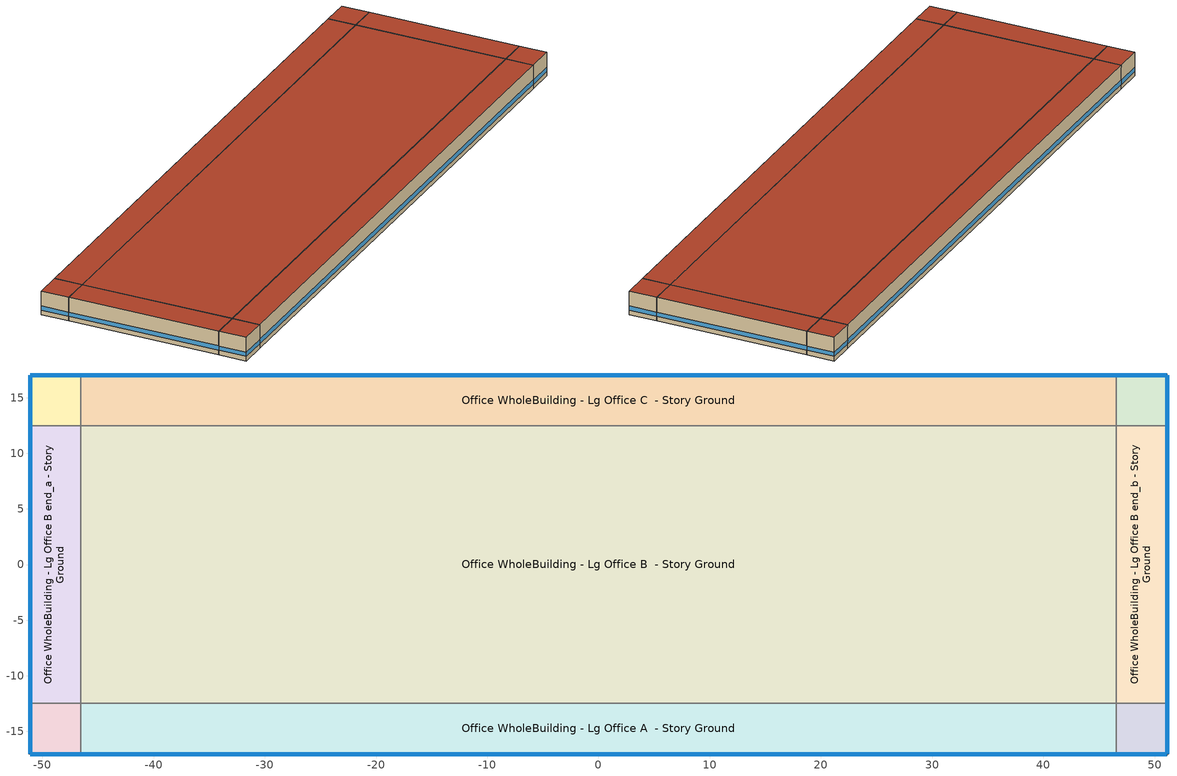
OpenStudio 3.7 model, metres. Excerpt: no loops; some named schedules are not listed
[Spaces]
Office WholeBuilding - Lg Office A end_a - Story Ground
 floor ground (Foundation F 126 Perim 914 Area 209): -51.12,-17.04 -51.12,-12.47 -46.54,-12.47 -46.54,-17.04 z0
 wall outside: -51.12,-12.47 -51.12,-17.04 -46.54,-17.04 z0:3.96
 wall to Office WholeBuilding - Lg Office B end_a - Story Ground: -46.54,-12.47 -51.12,-12.47 z0:3.96
 wall to Office WholeBuilding - Lg Office A  - Story Ground: -46.54,-17.04 -46.54,-12.47 z0:3.96
 window (Window U-0.75 SHGC 0.65): -51.12,-12.49 -51.12,-17.01 / -51.09,-17.04 -46.57,-17.04 z0.76:1.48
 roof outside: -46.54,-17.04 -46.54,-12.47 -51.12,-12.47 -51.12,-17.04 z3.96
Office WholeBuilding - Lg Office B end_a - Story Ground
 floor ground (Foundation F 126 Perim 2493 Area 1140): -51.12,-12.47 -51.12,12.47 -46.54,12.47 -46.54,-12.47 z0
 wall outside: -51.12,12.47 -51.12,-12.47 z0:3.96
 wall to Office WholeBuilding - Lg Office C end_a - Story Ground: -46.54,12.47 -51.12,12.47 z0:3.96
 wall to Office WholeBuilding - Lg Office B  - Story Ground: -46.54,-12.47 -46.54,12.47 z0:3.96
 window (Window U-0.75 SHGC 0.65): -51.12,12.44 -51.12,-12.44 z0.76:1.48
 roof outside: -46.54,-12.47 -46.54,12.47 -51.12,12.47 -51.12,-12.47 z3.96
Office WholeBuilding - Lg Office C end_a - Story Ground
 floor ground (Foundation F 126 Perim 914 Area 209): -51.12,12.47 -51.12,17.04 -46.54,17.04 -46.54,12.47 z0
 wall outside: -46.54,17.04 -51.12,17.04 -51.12,12.47 z0:3.96
 wall to Office WholeBuilding - Lg Office C  - Story Ground: -46.54,12.47 -46.54,17.04 z0:3.96
 window (Window U-0.75 SHGC 0.65): -51.12,17.01 -51.12,12.49 / -46.57,17.04 -51.09,17.04 z0.76:1.48
 roof outside: -46.54,12.47 -46.54,17.04 -51.12,17.04 -51.12,12.47 z3.96
Office WholeBuilding - Lg Office A  - Story Ground
 floor ground (Foundation F 126 Perim 9309 Area 4256): -46.54,-17.04 -46.54,-12.47 46.54,-12.47 46.54,-17.04 z0
 wall outside: -46.54,-17.04 46.54,-17.04 z0:3.96
 wall to Office WholeBuilding - Lg Office B  - Story Ground: 46.54,-12.47 -46.54,-12.47 z0:3.96
 wall to Office WholeBuilding - Lg Office A end_b - Story Ground: 46.54,-17.04 46.54,-12.47 z0:3.96
 window (Window U-0.75 SHGC 0.65): -46.52,-17.04 46.52,-17.04 z0.76:1.48
 roof outside: 46.54,-17.04 46.54,-12.47 -46.54,-12.47 -46.54,-17.04 z3.96
Office WholeBuilding - Lg Office B  - Story Ground
 floor ground (Foundation F 126 Perim 0 Area 232105): -46.54,-12.47 -46.54,12.47 46.54,12.47 46.54,-12.47 z0
 wall to Office WholeBuilding - Lg Office C  - Story Ground: 46.54,12.47 -46.54,12.47 z0:3.96
 wall to Office WholeBuilding - Lg Office B end_b - Story Ground: 46.54,-12.47 46.54,12.47 z0:3.96
 roof outside: 46.54,-12.47 46.54,12.47 -46.54,12.47 -46.54,-12.47 z3.96
Office WholeBuilding - Lg Office C  - Story Ground
 floor ground (Foundation F 126 Perim 9309 Area 4256): -46.54,12.47 -46.54,17.04 46.54,17.04 46.54,12.47 z0
 wall outside: 46.54,17.04 -46.54,17.04 z0:3.96
 wall to Office WholeBuilding - Lg Office C end_b - Story Ground: 46.54,12.47 46.54,17.04 z0:3.96
 window (Window U-0.75 SHGC 0.65): 46.52,17.04 -46.52,17.04 z0.76:1.48
 roof outside: 46.54,12.47 46.54,17.04 -46.54,17.04 -46.54,12.47 z3.96
Office WholeBuilding - Lg Office A end_b - Story Ground
 floor ground (Foundation F 126 Perim 914 Area 209): 46.54,-17.04 46.54,-12.47 51.12,-12.47 51.12,-17.04 z0
 wall outside: 46.54,-17.04 51.12,-17.04 51.12,-12.47 z0:3.96
 wall to Office WholeBuilding - Lg Office B end_b - Story Ground: 51.12,-12.47 46.54,-12.47 z0:3.96
 window (Window U-0.75 SHGC 0.65): 46.57,-17.04 51.09,-17.04 / 51.12,-17.01 51.12,-12.49 z0.76:1.48
 roof outside: 51.12,-17.04 51.12,-12.47 46.54,-12.47 46.54,-17.04 z3.96
Office WholeBuilding - Lg Office B end_b - Story Ground
 floor ground (Foundation F 126 Perim 2493 Area 1140): 46.54,-12.47 46.54,12.47 51.12,12.47 51.12,-12.47 z0
 wall outside: 51.12,-12.47 51.12,12.47 z0:3.96
 wall to Office WholeBuilding - Lg Office C end_b - Story Ground: 51.12,12.47 46.54,12.47 z0:3.96
 window (Window U-0.75 SHGC 0.65): 51.12,-12.44 51.12,12.44 z0.76:1.48
 roof outside: 51.12,-12.47 51.12,12.47 46.54,12.47 46.54,-12.47 z3.96
Office WholeBuilding - Lg Office C end_b - Story Ground
 floor ground (Foundation F 126 Perim 914 Area 209): 46.54,12.47 46.54,17.04 51.12,17.04 51.12,12.47 z0
 wall outside: 51.12,12.47 51.12,17.04 46.54,17.04 z0:3.96
 window (Window U-0.75 SHGC 0.65): 51.09,17.04 46.57,17.04 / 51.12,12.49 51.12,17.01 z0.76:1.48
 roof outside: 51.12,12.47 51.12,17.04 46.54,17.04 46.54,12.47 z3.96
[Site]
Fort Worth Alliance_TX_USA: Latitude {deg}=32.97; Longitude {deg}=-97.32; Time Zone {hr}=-6; Elevation {m}=220; Terrain=City
[Site:WaterMainsTemperature]
Calculation Method=Correlation; Annual Average Outdoor Air Temperature {C}=19.0508; Maximum Difference In Monthly Average Outdoor Air Temperatures {deltaC}=25.85
[SizingPeriod:DesignDay] Daily Dry-Bulb Temperature Range {deltaC}=11.6; Barometric Pressure {Pa}=98710; Wind Speed {m/s}=4.2; Wind Direction {deg}=170; Rain Indicator=No; Snow Indicator=No; Day of Month=21; Month=7; Day Type=SummerDesignDay; Daylight Saving Time Indicator=No; Dry-Bulb Temperature Range Modifier Type=DefaultMultipliers; Solar Model Indicator=ASHRAETau; ASHRAE Clear Sky Optical Depth for Beam Irradiance=0.402; ASHRAE Clear Sky Optical Depth for Diffuse Irradiance=2.328
Name | Maximum Dry-Bulb Temperature {C} | Humidity Condition Type | Wetbulb or DewPoint at Maximum Dry-Bulb {C}
Fort Worth Alliance Ann Clg .4% Condns DB=>MWB 1 | 38.8 | Wetbulb | 23.6
Fort Worth Alliance Ann Clg .4% Condns WB=>MDB 1 | 33.6 | Wetbulb | 25.7
Fort Worth Alliance Ann Clg 1% Condns DB=>MWB 1 | 37.5 | Wetbulb | 23.7
Fort Worth Alliance Ann Clg 2% Condns DP=>MDB 1 | 27.9 | Dewpoint | 22.7
[ClimateZones]
Climate Zone Institution Name 1=ASHRAE; Climate Zone Document Name 1=ANSI/ASHRAE Standard 169; Climate Zone Document Year 1=2006; Climate Zone Value 1=ASHRAE 169-2013-3A
[Building]
ComStock DOE Ref 1980-2004|LargeOffice: North Axis {deg}=315; Default Construction Set=ComStock DOE Ref 1980-2004 - Office - ASHRAE 169-2013-3A; Default Schedule Set=Building Default Schedule Set; Standards Building Type=Office
[Site:GroundTemperature:FCfactorMethod]
January Ground Temperature {C}=16; February Ground Temperature {C}=11.9; March Ground Temperature {C}=7.7; April Ground Temperature {C}=4; May Ground Temperature {C}=7.9; June Ground Temperature {C}=13.8; July Ground Temperature {C}=17.2; August Ground Temperature {C}=20.8; September Ground Temperature {C}=24.8; October Ground Temperature {C}=26.1; November Ground Temperature {C}=26.5; December Ground Temperature {C}=22.5
[Construction:FfactorGroundFloor] F-Factor {W/m-K}=1.26344
Name | Area {m2} | PerimeterExposed {m}
Foundation F 126 Perim 2493 Area 1140 | 113.997 | 24.9337
Foundation F 126 Perim 914 Area 209 | 20.9032 | 9.144
Foundation F 126 Perim 9309 Area 4256 | 425.603 | 93.089
Foundation F 126 Perim 0 Area 232105 | 2321.05 | 0
[DefaultConstructionSet]
ComStock DOE Ref 1980-2004 - Office - ASHRAE 169-2013-3A: Default Exterior Surface Constructions=Default Surface Constructions 1; Default Interior Surface Constructions=Default Surface Constructions 2; Default Ground Contact Surface Constructions=Default Surface Constructions 3; Default Exterior SubSurface Constructions=Default Sub Surface Constructions 1; Default Interior SubSurface Constructions=Default Sub Surface Constructions 2; Interior Partition Construction=Typical Interior Partition
[DefaultSurfaceConstructions]
Name | Floor Construction | Wall Construction | Roof Ceiling Construction
Default Surface Constructions 1 | Typical Insulated Exterior Mass Floor | Typical Insulated Exterior Mass Wall R-3.45 | Typical IEAD Roof R-13.89
Default Surface Constructions 2 | Typical Interior Floor | Typical Interior Wall | Typical Interior Ceiling
Default Surface Constructions 3 | Typical Insulated Carpeted 6in Slab Floor | Typical Insulated Basement Mass Wall R-6.99
[Construction]
Typical Insulated Exterior Mass Floor: Typical Insulation R-1.06, 4 in. Normalweight Concrete Floor, Typical Carpet Pad
Typical Insulated Exterior Mass Wall R-3.45: 1IN Stucco, 8IN CONCRETE HW RefBldg, Typical Insulation R-1.06, 1/2IN Gypsum
Typical IEAD Roof R-13.89: Roof Membrane, Typical Insulation R-12.77, Metal Roof Surface
Typical Interior Floor: 100mm Normalweight concrete floor, CP02 CARPET PAD
Typical Interior Wall: G01 13mm gypsum board, G01 13mm gypsum board
Typical Interior Ceiling: CP02 CARPET PAD, 100mm Normalweight concrete floor
Typical Insulated Carpeted 6in Slab Floor: 6 in. Normalweight Concrete Floor, Typical Carpet Pad
Typical Insulated Basement Mass Wall R-6.99: Typical Insulation R-5.44, 8 in. Concrete Block Basement Wall
U 0.72 SHGC 0.25 Simple Glazing Window U-0.72 SHGC 0.25: U 0.72 SHGC 0.25 Simple Glazing U-0.72 SHGC 0.25
U 0.72 SHGC 0.25 Simple Glazing Window U-0.72 SHGC 0.25 1: U 0.72 SHGC 0.25 Simple Glazing U-0.72 SHGC 0.25 1
Typical Insulated Metal Door: F08 Metal surface, Typical Insulation
U 0.88 SHGC 0.16 Sgl Ref-A-L Clr 6mm: REF A CLEAR LO 6MM
Typical Overhead Door: Typical Insulation
Typical Interior Window: Clear 3mm
Typical Interior Door; Typical Interior Partition: G05 25mm wood
InteriorFurnishings 1: Std Wood 6inch 1
Window U-0.75 SHGC 0.65: Simple Glazing Double - No LowE - Clear - Aluminum
[Material:NoMass] Roughness=Smooth; Thermal Absorptance=0.9; Solar Absorptance=0.7
Name | Thermal Resistance {m2-K/W} | Visible Absorptance
Typical Insulation R-1.06 | 0.18664 | 0.7
Typical Carpet Pad; CP02 CARPET PAD | 0.21648 | 0.8
Typical Insulation R-12.77 | 2.24922 | 0.7
Typical Insulation R-5.44 | 0.958542 | 0.7
Typical Insulation | 0.0282222 | 0.7
[Material] Thermal Absorptance=0.9
Name | Roughness | Thickness {m} | Conductivity {W/m-K} | Density {kg/m3} | Specific Heat {J/kg-K} | Solar Absorptance | Visible Absorptance
4 in. Normalweight Concrete Floor | MediumRough | 0.1016 | 2.31 | 2322 | 832 | 0.7 | 0.7
1IN Stucco | Smooth | 0.0253 | 0.6918 | 1858 | 837 | 0.7 | 0.92
8IN CONCRETE HW RefBldg | Rough | 0.2032 | 1.311 | 2240 | 836.8 | 0.7 | 0.7
1/2IN Gypsum | Smooth | 0.0127 | 0.16 | 784.9 | 830 | 0.4 | 0.4
Roof Membrane | VeryRough | 0.0095 | 0.16 | 1121.29 | 1460 | 0.7 | 0.7
Metal Roof Surface; F08 Metal surface | Smooth | 0.0008 | 45.28 | 7824 | 500 | 0.7 | 0.7
100mm Normalweight concrete floor | MediumRough | 0.1016 | 2.31045 | 2322 | 832.557 | 0.7 | 0.7
G01 13mm gypsum board | Smooth | 0.0127 | 0.160031 | 800.001 | 1090.73 | 0.7 | 0.5
6 in. Normalweight Concrete Floor | MediumRough | 0.1524 | 2.31 | 2322 | 832 | 0.7 | 0.7
8 in. Concrete Block Basement Wall | MediumRough | 0.2032 | 1.326 | 1842 | 912 | 0.7 | 0.7
G05 25mm wood | MediumSmooth | 0.0254 | 0.15 | 608 | 1630 | 0.5 | 0.5
Std Wood 6inch 1 | MediumSmooth | 0.15 | 0.12 | 540 | 1210 | 0.7 | 0.7
[DefaultSubSurfaceConstructions]
Name | Fixed Window Construction | Operable Window Construction | Door Construction | Glass Door Construction | Overhead Door Construction | Tubular Daylight Dome Construction | Tubular Daylight Diffuser Construction
Default Sub Surface Constructions 1 | U 0.72 SHGC 0.25 Simple Glazing Window U-0.72 SHGC 0.25 | U 0.72 SHGC 0.25 Simple Glazing Window U-0.72 SHGC 0.25 1 | Typical Insulated Metal Door | U 0.88 SHGC 0.16 Sgl Ref-A-L Clr 6mm | Typical Overhead Door | Typical Interior Window | Typical Interior Window
Default Sub Surface Constructions 2 | Typical Interior Window | Typical Interior Window | Typical Interior Door
[WindowMaterial:SimpleGlazingSystem]
Name | U-Factor {W/m2-K} | Solar Heat Gain Coefficient | Visible Transmittance
U 0.72 SHGC 0.25 Simple Glazing U-0.72 SHGC 0.25; U 0.72 SHGC 0.25 Simple Glazing U-0.72 SHGC 0.25 1 | 4.08835 | 0.25 | 0.13
Simple Glazing Double - No LowE - Clear - Aluminum | 4.23598 | 0.646 | 0.671
[WindowMaterial:Glazing] Optical Data Type=SpectralAverage; Infrared Transmittance at Normal Incidence=0; Front Side Infrared Hemispherical Emissivity=0.84; Conductivity {W/m-K}=0.9; Dirt Correction Factor for Solar and Visible Transmittance=1; Solar Diffusing=No
Name | Thickness {m} | Solar Transmittance at Normal Incidence | Front Side Solar Reflectance at Normal Incidence | Back Side Solar Reflectance at Normal Incidence | Visible Transmittance at Normal Incidence | Front Side Visible Reflectance at Normal Incidence | Back Side Visible Reflectance at Normal Incidence | Back Side Infrared Hemispherical Emissivity
REF A CLEAR LO 6MM | 0.006 | 0.066 | 0.341 | 0.493 | 0.08 | 0.41 | 0.37 | 0.4
Clear 3mm | 0.003 | 0.837 | 0.075 | 0.075 | 0.898 | 0.081 | 0.081 | 0.84
[SpaceType]
Office WholeBuilding - Lg Office - ComStock DOE Ref 1980-2004: Default Schedule Set=Office WholeBuilding - Lg Office Schedule Set; Design Specification Outdoor Air Object=Office WholeBuilding - Lg Office Ventilation; Standards Building Type=Office; Standards Space Type=WholeBuilding - Lg Office
[BuildingStory]
Story Ground: Nominal Z Coordinate {m}=0; Nominal Floor to Floor Height {m}=3.9624
[Space] Space Type=Office WholeBuilding - Lg Office - ComStock DOE Ref 1980-2004; Building Story=Story Ground
Name | Thermal Zone
Office WholeBuilding - Lg Office A end_a - Story Ground | Zone Office WholeBuilding - Lg Office A end_a - Story Ground
Office WholeBuilding - Lg Office B end_a - Story Ground | Zone Office WholeBuilding - Lg Office B end_a - Story Ground
Office WholeBuilding - Lg Office C end_a - Story Ground | Zone Office WholeBuilding - Lg Office C end_a - Story Ground
Office WholeBuilding - Lg Office A  - Story Ground | Zone Office WholeBuilding - Lg Office A  - Story Ground
Office WholeBuilding - Lg Office B  - Story Ground | Zone Office WholeBuilding - Lg Office B  - Story Ground
Office WholeBuilding - Lg Office C  - Story Ground | Zone Office WholeBuilding - Lg Office C  - Story Ground
Office WholeBuilding - Lg Office A end_b - Story Ground | Zone Office WholeBuilding - Lg Office A end_b - Story Ground
Office WholeBuilding - Lg Office B end_b - Story Ground | Zone Office WholeBuilding - Lg Office B end_b - Story Ground
Office WholeBuilding - Lg Office C end_b - Story Ground | Zone Office WholeBuilding - Lg Office C end_b - Story Ground
[ThermalZone] Multiplier=1; Use Ideal Air Loads=No
Name | Thermostat
Zone Office WholeBuilding - Lg Office A end_a - Story Ground | Office WholeBuilding - Lg Office - ComStock DOE Ref 1980-2004 Thermostat 1
Zone Office WholeBuilding - Lg Office B end_a - Story Ground | Office WholeBuilding - Lg Office - ComStock DOE Ref 1980-2004 Thermostat 4
Zone Office WholeBuilding - Lg Office C end_a - Story Ground | Office WholeBuilding - Lg Office - ComStock DOE Ref 1980-2004 Thermostat 7
Zone Office WholeBuilding - Lg Office A  - Story Ground | Office WholeBuilding - Lg Office - ComStock DOE Ref 1980-2004 Thermostat
Zone Office WholeBuilding - Lg Office B  - Story Ground | Office WholeBuilding - Lg Office - ComStock DOE Ref 1980-2004 Thermostat 3
Zone Office WholeBuilding - Lg Office C  - Story Ground | Office WholeBuilding - Lg Office - ComStock DOE Ref 1980-2004 Thermostat 6
Zone Office WholeBuilding - Lg Office A end_b - Story Ground | Office WholeBuilding - Lg Office - ComStock DOE Ref 1980-2004 Thermostat 2
Zone Office WholeBuilding - Lg Office B end_b - Story Ground | Office WholeBuilding - Lg Office - ComStock DOE Ref 1980-2004 Thermostat 5
Zone Office WholeBuilding - Lg Office C end_b - Story Ground | Office WholeBuilding - Lg Office - ComStock DOE Ref 1980-2004 Thermostat 8
[People:Definition]
Office WholeBuilding - Lg Office People Definition: Number of People Calculation Method=People/Area; People per Space Floor Area {person/m2}=0.0538196; Fraction Radiant=0.3
[People]
Office WholeBuilding - Lg Office People: People Definition=Office WholeBuilding - Lg Office People Definition; Space or SpaceType=Office WholeBuilding - Lg Office - ComStock DOE Ref 1980-2004; Work Efficiency Schedule=Work Efficiency Schedule; Clothing Insulation Schedule=Clothing Schedule; Air Velocity Schedule=Air Velocity Schedule; Multiplier=1
[Lights:Definition] Design Level Calculation Method=Watts/Area; Fraction Visible=0.2; Return Air Fraction=0
Name | Watts per Space Floor Area {W/m2} | Fraction Radiant
Office WholeBuilding - Lg Office - ComStock DOE Ref 1980-2004 General Lights Definition | 5.0993 | 0.31
Office WholeBuilding - Lg Office - ComStock DOE Ref 1980-2004 Wall Wash Lights Definition | 3.64317 | 0.125
[ElectricEquipment:Definition]
Office WholeBuilding - Lg Office Elec Equip Definition: Design Level Calculation Method=Watts/Area; Watts per Space Floor Area {W/m2}=8.07293; Fraction Latent=0; Fraction Radiant=0.5; Fraction Lost=0
[ElectricEquipment]
Office WholeBuilding - Lg Office Elec Equip: Electric Equipment Definition=Office WholeBuilding - Lg Office Elec Equip Definition; Space or SpaceType=Office WholeBuilding - Lg Office - ComStock DOE Ref 1980-2004; Schedule=Office BLDG_EQUIP_EndUseData BPR Adjusted
[DesignSpecification:OutdoorAir]
Office WholeBuilding - Lg Office Ventilation: Outdoor Air Method=Sum; Outdoor Air Flow per Person {m3/s-person}=0.00943895
[DefaultScheduleSet]
Name | Number of People Schedule | People Activity Level Schedule | Lighting Schedule | Electric Equipment Schedule | Infiltration Schedule | Hours of Operation Schedule
Office WholeBuilding - Lg Office Schedule Set | Large Office Bldg Occ | Large Office Activity | Office BLDG_LIGHT_EndUseData | Office BLDG_EQUIP_EndUseData | Large Office Infil Quarter On
Building Default Schedule Set |  |  |  |  |  | Building Hours of Operation NonResidential
[Exterior:Lights:Definition]
Name | Design Level {W}
Parking Areas and Drives Def (W/ft^2) | 0.0414577
Building Facades Def (W/ft^2) | 0.2
Main Entries Def (W/ft) | 30
Other Doors Def (W/ft) | 20
[Exterior:Lights] Schedule=Always On Discrete; Control Option=AstronomicalClock
Name | Exterior Lights Definition | Multiplier
Parking Areas and Drives | Parking Areas and Drives Def (W/ft^2) | 60750
Building Facades | Building Facades Def (W/ft^2) | 11627.6
Main Entries | Main Entries Def (W/ft) | 30
Other Doors | Other Doors Def (W/ft) | 45
[ThermostatSetpoint:DualSetpoint] Heating Setpoint Temperature Schedule=Large Office HtgSetp; Cooling Setpoint Temperature Schedule=Large Office ClgSetp
Office WholeBuilding - Lg Office - ComStock DOE Ref 1980-2004 Thermostat; Office WholeBuilding - Lg Office - ComStock DOE Ref 1980-2004 Thermostat 1; Office WholeBuilding - Lg Office - ComStock DOE Ref 1980-2004 Thermostat 2; Office WholeBuilding - Lg Office - ComStock DOE Ref 1980-2004 Thermostat 3; Office WholeBuilding - Lg Office - ComStock DOE Ref 1980-2004 Thermostat 4; Office WholeBuilding - Lg Office - ComStock DOE Ref 1980-2004 Thermostat 5; Office WholeBuilding - Lg Office - ComStock DOE Ref 1980-2004 Thermostat 6; Office WholeBuilding - Lg Office - ComStock DOE Ref 1980-2004 Thermostat 7; Office WholeBuilding - Lg Office - ComStock DOE Ref 1980-2004 Thermostat 8
[InternalMass:Definition]
Internal Mass Definition 2: Construction=InteriorFurnishings 1; Design Level Calculation Method=SurfaceArea/Area; Surface Area per Space Floor Area=2
[InternalMass] Internal Mass Definition=Internal Mass Definition 2; Multiplier=1
Name | Space or SpaceType
Office WholeBuilding - Lg Office B end_b - Story Ground Mass | Office WholeBuilding - Lg Office B end_b - Story Ground
Office WholeBuilding - Lg Office A end_b - Story Ground Mass | Office WholeBuilding - Lg Office A end_b - Story Ground
Office WholeBuilding - Lg Office C  - Story Ground Mass | Office WholeBuilding - Lg Office C  - Story Ground
Office WholeBuilding - Lg Office C end_b - Story Ground Mass | Office WholeBuilding - Lg Office C end_b - Story Ground
Office WholeBuilding - Lg Office B  - Story Ground Mass | Office WholeBuilding - Lg Office B  - Story Ground
Office WholeBuilding - Lg Office A  - Story Ground Mass | Office WholeBuilding - Lg Office A  - Story Ground
Office WholeBuilding - Lg Office C end_a - Story Ground Mass | Office WholeBuilding - Lg Office C end_a - Story Ground
Office WholeBuilding - Lg Office B end_a - Story Ground Mass | Office WholeBuilding - Lg Office B end_a - Story Ground
Office WholeBuilding - Lg Office A end_a - Story Ground Mass | Office WholeBuilding - Lg Office A end_a - Story Ground
[Lights] Space or SpaceType=Office WholeBuilding - Lg Office - ComStock DOE Ref 1980-2004; Schedule=Office BLDG_LIGHT_EndUseData BPR Adjusted; Fraction Replaceable=1
Name | Lights Definition
Office WholeBuilding - Lg Office - ComStock DOE Ref 1980-2004 General Lighting | Office WholeBuilding - Lg Office - ComStock DOE Ref 1980-2004 General Lights Definition
Office WholeBuilding - Lg Office - ComStock DOE Ref 1980-2004 Wall Wash Lighting | Office WholeBuilding - Lg Office - ComStock DOE Ref 1980-2004 Wall Wash Lights Definition
[SpaceInfiltration:DesignFlowRate] Design Flow Rate Calculation Method=Flow/ExteriorArea; Flow per Exterior Surface Area {m3/s-m2}=0.000826564; Velocity Term Coefficient=0
Name | Space or SpaceType | Schedule | Constant Term Coefficient | Temperature Term Coefficient | Velocity Squared Term Coefficient
Office WholeBuilding - Lg Office B end_b - Story Ground HVAC On Infiltration | Office WholeBuilding - Lg Office B end_b - Story Ground | Infiltration HVAC On Schedule | -0.0451 | 0.0046 | 0.0327
Office WholeBuilding - Lg Office B end_b - Story Ground HVAC Off Infiltration | Office WholeBuilding - Lg Office B end_b - Story Ground | Infiltration HVAC Off Schedule | 0 | 0.0173 | 0.0398
Office WholeBuilding - Lg Office A end_b - Story Ground HVAC On Infiltration | Office WholeBuilding - Lg Office A end_b - Story Ground | Infiltration HVAC On Schedule | -0.0451 | 0.0046 | 0.0327
Office WholeBuilding - Lg Office A end_b - Story Ground HVAC Off Infiltration | Office WholeBuilding - Lg Office A end_b - Story Ground | Infiltration HVAC Off Schedule | 0 | 0.0173 | 0.0398
Office WholeBuilding - Lg Office C  - Story Ground HVAC On Infiltration | Office WholeBuilding - Lg Office C  - Story Ground | Infiltration HVAC On Schedule | -0.0451 | 0.0046 | 0.0327
Office WholeBuilding - Lg Office C  - Story Ground HVAC Off Infiltration | Office WholeBuilding - Lg Office C  - Story Ground | Infiltration HVAC Off Schedule | 0 | 0.0173 | 0.0398
Office WholeBuilding - Lg Office C end_b - Story Ground HVAC On Infiltration | Office WholeBuilding - Lg Office C end_b - Story Ground | Infiltration HVAC On Schedule | -0.0451 | 0.0046 | 0.0327
Office WholeBuilding - Lg Office C end_b - Story Ground HVAC Off Infiltration | Office WholeBuilding - Lg Office C end_b - Story Ground | Infiltration HVAC Off Schedule | 0 | 0.0173 | 0.0398
Office WholeBuilding - Lg Office B  - Story Ground HVAC On Infiltration | Office WholeBuilding - Lg Office B  - Story Ground | Infiltration HVAC On Schedule | -0.0451 | 0.0046 | 0.0327
Office WholeBuilding - Lg Office B  - Story Ground HVAC Off Infiltration | Office WholeBuilding - Lg Office B  - Story Ground | Infiltration HVAC Off Schedule | 0 | 0.0173 | 0.0398
Office WholeBuilding - Lg Office A  - Story Ground HVAC On Infiltration | Office WholeBuilding - Lg Office A  - Story Ground | Infiltration HVAC On Schedule | -0.0451 | 0.0046 | 0.0327
Office WholeBuilding - Lg Office A  - Story Ground HVAC Off Infiltration | Office WholeBuilding - Lg Office A  - Story Ground | Infiltration HVAC Off Schedule | 0 | 0.0173 | 0.0398
Office WholeBuilding - Lg Office C end_a - Story Ground HVAC On Infiltration | Office WholeBuilding - Lg Office C end_a - Story Ground | Infiltration HVAC On Schedule | -0.0451 | 0.0046 | 0.0327
Office WholeBuilding - Lg Office C end_a - Story Ground HVAC Off Infiltration | Office WholeBuilding - Lg Office C end_a - Story Ground | Infiltration HVAC Off Schedule | 0 | 0.0173 | 0.0398
Office WholeBuilding - Lg Office B end_a - Story Ground HVAC On Infiltration | Office WholeBuilding - Lg Office B end_a - Story Ground | Infiltration HVAC On Schedule | -0.0451 | 0.0046 | 0.0327
Office WholeBuilding - Lg Office B end_a - Story Ground HVAC Off Infiltration | Office WholeBuilding - Lg Office B end_a - Story Ground | Infiltration HVAC Off Schedule | 0 | 0.0173 | 0.0398
Office WholeBuilding - Lg Office A end_a - Story Ground HVAC On Infiltration | Office WholeBuilding - Lg Office A end_a - Story Ground | Infiltration HVAC On Schedule | -0.0451 | 0.0046 | 0.0327
Office WholeBuilding - Lg Office A end_a - Story Ground HVAC Off Infiltration | Office WholeBuilding - Lg Office A end_a - Story Ground | Infiltration HVAC Off Schedule | 0 | 0.0173 | 0.0398
[Schedule:Ruleset]
Name | Default Day Schedule | Summer Design Day Schedule | Winter Design Day Schedule
Clothing Schedule | Clothing Schedule Default Winter Clothes
Air Velocity Schedule | Air Velocity Schedule Default
Work Efficiency Schedule | Work Efficiency Schedule Default
Large Office Bldg Occ | Large Office Bldg Occ Default | Large Office Bldg Occ Summer Design Day | Large Office Bldg Occ Winter Design Day
Large Office Activity | Large Office Activity Default | Large Office Activity Summer Design Day | Large Office Activity Winter Design Day
Office BLDG_LIGHT_EndUseData | Office BLDG_LIGHT_EndUseData Default | Office BLDG_LIGHT_EndUseData Summer Design Day | Office BLDG_LIGHT_EndUseData Winter Design Day
Office BLDG_EQUIP_EndUseData | Office BLDG_EQUIP_EndUseData Default | Office BLDG_EQUIP_EndUseData Summer Design Day | Office BLDG_EQUIP_EndUseData Winter Design Day
Large Office Infil Quarter On | Large Office Infil Quarter On Default | Large Office Infil Quarter On Summer Design Day | Large Office Infil Quarter On Winter Design Day
Large Office HtgSetp | Large Office HtgSetp Default | Schedule Day 5 | Schedule Day 6
Large Office ClgSetp | Large Office ClgSetp Default | Schedule Day 2 | Schedule Day 3
Building Hours of Operation NonResidential | Building Hours of Operation NonResidential Default | Building Hours of Operation NonResidential Summer Design Day | Building Hours of Operation NonResidential Winter Design Day
Office BLDG_LIGHT_EndUseData BPR Adjusted | Office BLDG_LIGHT_EndUseData Default 1 | Office BLDG_LIGHT_EndUseData Summer Design Day 1 | Office BLDG_LIGHT_EndUseData Winter Design Day 1
Office BLDG_EQUIP_EndUseData BPR Adjusted | Office BLDG_EQUIP_EndUseData Default 1 | Office BLDG_EQUIP_EndUseData Summer Design Day 1 | Office BLDG_EQUIP_EndUseData Winter Design Day 1
[Schedule:Day]
Clothing Schedule Default Winter Clothes; Office BLDG_LIGHT_EndUseData Summer Design Day; Office BLDG_EQUIP_EndUseData Summer Design Day; Building Hours of Operation NonResidential Winter Design Day; Building Hours of Operation NonResidential Summer Design Day; Office BLDG_LIGHT_EndUseData Summer Design Day 1; Office BLDG_EQUIP_EndUseData Summer Design Day 1: 24, 0, 1
Air Velocity Schedule Default: 24, 0, 0.2
Work Efficiency Schedule Default; Large Office Bldg Occ Winter Design Day; Office BLDG_LIGHT_EndUseData Winter Design Day; Office BLDG_EQUIP_EndUseData Winter Design Day; Office BLDG_LIGHT_EndUseData Winter Design Day 1; Office BLDG_EQUIP_EndUseData Winter Design Day 1: 24, 0, 0
Large Office Bldg Occ Default: Yes, 2, 15, 0, 2, 30, 0.025, 2, 45, 0.05, 3, 0, 0.075, 3, 15, 0.1, 3, 30, 0.125, 3, 45, 0.15, 4, 0, 0.175, 4, 15, 0.2, 4, 30, 0.3875, 4, 45, 0.575, 5, 0, 0.7625, 5, 15, 0.95, 8, 0, 0.95, 8, 15, 0.8375, 8, 30, 0.725, 8, 45, 0.6125, 9, 0, 0.5, 9, 15, 0.6125, 9, 30, 0.725, 9, 45, 0.8375, 10, 0, 0.95, 13, 0, 0.95, 13, 15, 0.866667, 13, 30, 0.783333, 13, 45, 0.7, 14, 0, 0.625, 14, 15, 0.55, 14, 30, 0.475, 14, 45, 0.4, 15, 15, 0.4, 15, 30, 0.3625, 15, 45, 0.325, 16, 0, 0.2875, 16, 15, 0.25, 16, 30, 0.2125, 16, 45, 0.175, 17, 0, 0.1375, 17, 15, 0.1, 17, 30, 0.09375, 17, 45, 0.0875, 18, 0, 0.08125, 18, 15, 0.075, 18, 30, 0.06875, 18, 45, 0.0625, 19, 0, 0.05625, 19, 15, 0.05, 19, 30, 0.04375, 19, 45, 0.0375, 20, 0, 0.03125, 20, 15, 0.025, 20, 30, 0.01875, 20, 45, 0.0125, 21, 0, 0.00625, 21, 15, 0, 24, 0, 0
Large Office Bldg Occ Sat Day: Yes, 1, 15, 0, 1, 30, 0.0125, 1, 45, 0.025, 2, 0, 0.0375, 2, 15, 0.05, 2, 30, 0.0625, 2, 45, 0.075, 3, 0, 0.0875, 3, 15, 0.1, 3, 30, 0.15, 3, 45, 0.2, 4, 0, 0.25, 4, 15, 0.3, 4, 30, 0.35, 4, 45, 0.4, 5, 0, 0.45, 5, 15, 0.5, 12, 0, 0.5, 12, 15, 0.484, 12, 30, 0.468, 12, 45, 0.452, 13, 0, 0.436, 13, 15, 0.42, 13, 30, 0.404, 13, 45, 0.388, 14, 0, 0.372, 14, 15, 0.356, 14, 30, 0.34, 14, 45, 0.324, 15, 0, 0.308, 15, 15, 0.292, 15, 30, 0.276, 15, 45, 0.26, 16, 0, 0.244, 16, 15, 0.228, 16, 30, 0.212, 16, 45, 0.196, 17, 0, 0.18, 17, 15, 0.164, 17, 30, 0.148, 17, 45, 0.132, 18, 0, 0.116, 18, 15, 0.1, 18, 30, 0.0916667, 18, 45, 0.0833333, 19, 0, 0.075, 19, 15, 0.0666667, 19, 30, 0.0583333, 19, 45, 0.05, 20, 0, 0.0416667, 20, 15, 0.0333333, 20, 30, 0.025, 20, 45, 0.0166667, 21, 0, 0.00833333, 21, 15, 0, 24, 0, 0
Large Office Bldg Occ Summer Design Day: 6, 0, 0, 22, 0, 1, 24, 0, 0.05
Large Office Bldg Occ WntrDsn|Sun Day: Yes, 4, 15, 0, 24, 0, 0
Large Office Activity Default; autogen Large Office Activity 0_day_sch; autogen Large Office Activity 1_day_sch: Yes, 24, 0, 120
Large Office Activity Winter Design Day; Large Office Activity Summer Design Day: 24, 0, 120
Office BLDG_LIGHT_EndUseData Default: Yes, 0, 15, 0.050454, 0, 30, 0.0476171, 0, 45, 0.0510856, 1, 0, 0.0545542, 1, 15, 0.0580227, 1, 30, 0.0614912, 1, 45, 0.0649598, 2, 0, 0.0684283, 2, 15, 0.0718968, 2, 30, 0.0753654, 2, 45, 0.0788339, 3, 0, 0.0823025, 3, 15, 0.085771, 3, 30, 0.111016, 3, 45, 0.136262, 4, 0, 0.161507, 4, 15, 0.186752, 4, 30, 0.275585, 4, 45, 0.364419, 5, 0, 0.453253, 5, 15, 0.542086, 5, 30, 0.599833, 5, 45, 0.657579, 6, 0, 0.715326, 6, 15, 0.773073, 6, 30, 0.790609, 6, 45, 0.808144, 7, 0, 0.82568, 7, 15, 0.843215, 7, 30, 0.845477, 7, 45, 0.847738, 8, 0, 0.85, 8, 15, 0.841985, 8, 30, 0.83397, 8, 45, 0.825954, 9, 0, 0.817939, 9, 15, 0.805464, 9, 30, 0.792989, 9, 45, 0.780514, 10, 0, 0.768039, 10, 15, 0.774076, 10, 30, 0.780114, 10, 45, 0.786151, 11, 0, 0.792188, 11, 15, 0.785442, 11, 30, 0.778695, 11, 45, 0.771949, 12, 0, 0.765202, 12, 15, 0.735588, 12, 30, 0.705974, 12, 45, 0.67636, 13, 0, 0.646746, 13, 15, 0.531125, 13, 30, 0.415505, 13, 45, 0.299884, 14, 0, 0.258758, 14, 15, 0.217632, 14, 30, 0.176505, 14, 45, 0.135379, 15, 0, 0.124392, 15, 15, 0.113405, 15, 30, 0.102417, 15, 45, 0.09143, 16, 0, 0.090147, 16, 15, 0.088864, 16, 30, 0.087581, 16, 45, 0.086298, 17, 0, 0.0865627, 17, 15, 0.0868275, 17, 30, 0.0870922, 17, 45, 0.087357, 18, 0, 0.0872172, 18, 15, 0.0870775, 18, 30, 0.0869377, 18, 45, 0.086798, 19, 0, 0.0785857, 19, 15, 0.0703735, 19, 30, 0.0621613, 19, 45, 0.053949, 20, 0, 0.0527953, 20, 15, 0.0516415, 20, 30, 0.0504877, 20, 45, 0.049334, 21, 0, 0.0454997, 21, 15, 0.0416655, 21, 30, 0.0378312, 21, 45, 0.033997, 22, 0, 0.034449, 22, 15, 0.034901, 22, 30, 0.035353, 22, 45, 0.035805, 23, 0, 0.036257, 23, 15, 0.036709, 23, 30, 0.0401453, 23, 45, 0.0435815, 24, 0, 0.0470177
Office BLDG_LIGHT_EndUseData Sat Day: Yes, 0, 15, 0.0401866, 0, 30, 0.00654629, 0, 45, 0.00727638, 1, 0, 0.00800646, 1, 15, 0.00873655, 1, 30, 0.00946663, 1, 45, 0.0101967, 2, 0, 0.0109268, 2, 15, 0.0116569, 2, 30, 0.012387, 2, 45, 0.0131171, 3, 0, 0.0138471, 3, 15, 0.0145772, 3, 30, 0.0153073, 3, 45, 0.0160374, 4, 0, 0.0167675, 4, 15, 0.0174976, 4, 30, 0.0182276, 4, 45, 0.0189577, 5, 0, 0.0263781, 5, 15, 0.0337985, 5, 30, 0.041219, 5, 45, 0.0486394, 6, 0, 0.0510552, 6, 15, 0.053471, 6, 30, 0.0558868, 6, 45, 0.0583027, 7, 0, 0.0607185, 7, 15, 0.0631343, 7, 30, 0.0655502, 7, 45, 0.067966, 8, 0, 0.0703818, 8, 15, 0.0727976, 8, 30, 0.0752135, 8, 45, 0.0776293, 9, 0, 0.0800451, 9, 15, 0.082461, 9, 30, 0.0848768, 9, 45, 0.0872926, 10, 0, 0.0897084, 10, 15, 0.000233068, 10, 30, 0.000194223, 10, 45, 0.000155379, 11, 0, 0.000116534, 11, 15, 7.76893e-05, 11, 30, 3.88446e-05, 11, 45, 0, 12, 0, 0.0897084, 12, 15, 0.0891211, 12, 30, 0.0885338, 12, 45, 0.0879465, 13, 0, 0.0873592, 13, 15, 0.0867718, 13, 30, 0.0861845, 13, 45, 0.0855972, 14, 0, 0.0850099, 14, 15, 0.0844225, 14, 30, 0.0838352, 14, 45, 0.0832479, 15, 0, 0.0826606, 15, 15, 0.0820732, 15, 30, 0.0814859, 15, 45, 0.0808986, 16, 0, 0.0803113, 16, 15, 0.079724, 16, 30, 0.0730335, 16, 45, 0.066343, 17, 0, 0.0596525, 17, 15, 0.052962, 17, 30, 0.0517982, 17, 45, 0.0506344, 18, 0, 0.0494706, 18, 15, 0.0483069, 18, 30, 0.0482445, 18, 45, 0.0481822, 19, 0, 0.0481198, 19, 15, 0.0480575, 19, 30, 0.0460861, 19, 45, 0.0441147, 20, 0, 0.0421434, 20, 15, 0.040172, 20, 30, 0.0406055, 20, 45, 0.041039, 21, 0, 0.0414726, 21, 15, 0.0419061, 21, 30, 0.041513, 21, 45, 0.04112, 22, 0, 0.0407269, 22, 15, 0.0403339, 22, 30, 0.0402906, 22, 45, 0.0402474, 23, 0, 0.0402041, 23, 15, 0.0401609, 23, 30, 0.0401673, 23, 45, 0.0401738, 24, 0, 0
Office BLDG_LIGHT_EndUseData Sun Day: Yes, 0, 15, 0.0567606, 0, 30, 0.0568426, 0, 45, 0.0634188, 1, 0, 0.0635207, 1, 15, 0.0636227, 1, 30, 0.0637246, 1, 45, 0.0638266, 2, 0, 0.063832, 2, 15, 0.0638374, 2, 30, 0.0638428, 2, 45, 0.0638483, 3, 0, 0.0500691, 3, 15, 0.0362899, 3, 30, 0.0225107, 3, 45, 0.00873157, 4, 0, 0.00884646, 4, 15, 0.00896135, 4, 30, 0.00907624, 4, 45, 0.00919113, 5, 0, 0.00813798, 5, 15, 0.00708483, 5, 30, 0.00603168, 5, 45, 0.00497853, 6, 0, 0.00516416, 6, 15, 0.0053498, 6, 30, 0.00553544, 6, 45, 0.00572108, 7, 0, 0.00586096, 7, 15, 0.00600084, 7, 30, 0.00614072, 7, 45, 0.00628061, 8, 0, 0.00471045, 8, 15, 0.0031403, 8, 30, 0.00157015, 8, 45, 0, 9, 0, 0.000344667, 9, 15, 0.000689335, 9, 30, 0.001034, 9, 45, 0.00137867, 10, 0, 0.00264245, 10, 15, 0.00390623, 10, 30, 0.00517001, 10, 45, 0.00643379, 11, 0, 0.0602863, 11, 15, 0.0603683, 11, 30, 0.0604503, 11, 45, 0.0605323, 12, 0, 0.0606143, 12, 15, 0.0606963, 12, 30, 0.0607783, 12, 45, 0.0608603, 13, 0, 0.0609423, 13, 15, 0.0610243, 13, 30, 0.0611063, 13, 45, 0.0611883, 14, 0, 0.0612703, 14, 15, 0.0613523, 14, 30, 0.0614343, 14, 45, 0.0615163, 15, 0, 0.0615982, 15, 15, 0.0616802, 15, 30, 0.0617622, 15, 45, 0.0618442, 16, 0, 0.0619262, 16, 15, 0.0620082, 16, 30, 0.0620902, 16, 45, 0.0621722, 17, 0, 0.0622542, 17, 15, 0.0623362, 17, 30, 0.0624182, 17, 45, 0.0625002, 18, 0, 0.0625822, 18, 15, 0.0626642, 18, 30, 0.0627462, 18, 45, 0.0628282, 19, 0, 0.0629102, 19, 15, 0.0629921, 19, 30, 0.0630741, 19, 45, 0.0631561, 20, 0, 0.0632381, 20, 15, 0.0633201, 20, 30, 0.0634021, 20, 45, 0.0634841, 21, 0, 0.0555633, 21, 15, 0.0476425, 21, 30, 0.0397217, 21, 45, 0.0318009, 22, 0, 0.0350907, 22, 15, 0.0383804, 22, 30, 0.0416702, 22, 45, 0.0449599, 23, 0, 0.0493234, 23, 15, 0.0536869, 23, 30, 0.0580505, 23, 45, 0.062414, 24, 0, 0.0626652
Office BLDG_EQUIP_EndUseData Default: Yes, 0, 15, 0.5631, 0, 30, 0.5375, 0, 45, 0.5376, 1, 0, 0.5377, 1, 15, 0.5378, 1, 30, 0.5379, 1, 45, 0.538, 2, 0, 0.5381, 2, 15, 0.5382, 2, 30, 0.5383, 2, 45, 0.5384, 3, 0, 0.5385, 3, 15, 0.5386, 3, 30, 0.55345, 3, 45, 0.5683, 4, 0, 0.58315, 4, 15, 0.598, 4, 30, 0.6198, 4, 45, 0.6416, 5, 0, 0.6634, 5, 15, 0.6852, 5, 30, 0.7091, 5, 45, 0.733, 6, 0, 0.7569, 6, 15, 0.7808, 6, 30, 0.80195, 6, 45, 0.8231, 7, 0, 0.84425, 7, 15, 0.8654, 7, 30, 0.8725, 7, 45, 0.8796, 8, 0, 0.8867, 8, 15, 0.8855, 8, 30, 0.8843, 8, 45, 0.8831, 9, 0, 0.8819, 9, 15, 0.8666, 9, 30, 0.8513, 9, 45, 0.836, 10, 0, 0.8207, 10, 15, 0.8107, 10, 30, 0.8007, 10, 45, 0.7907, 11, 0, 0.7807, 11, 15, 0.76935, 11, 30, 0.758, 11, 45, 0.74665, 12, 0, 0.7353, 12, 15, 0.719025, 12, 30, 0.70275, 12, 45, 0.686475, 13, 0, 0.6702, 13, 15, 0.6484, 13, 30, 0.6266, 13, 45, 0.6048, 14, 0, 0.5951, 14, 15, 0.5854, 14, 30, 0.5757, 14, 45, 0.566, 15, 0, 0.568025, 15, 15, 0.57005, 15, 30, 0.572075, 15, 45, 0.5741, 16, 0, 0.58375, 16, 15, 0.5934, 16, 30, 0.60305, 16, 45, 0.6127, 17, 0, 0.6241, 17, 15, 0.6355, 17, 30, 0.6469, 17, 45, 0.6583, 18, 0, 0.662075, 18, 15, 0.66585, 18, 30, 0.669625, 18, 45, 0.6734, 19, 0, 0.659798, 19, 15, 0.646195, 19, 30, 0.632593, 19, 45, 0.61899, 20, 0, 0.599167, 20, 15, 0.579345, 20, 30, 0.559523, 20, 45, 0.5397, 21, 0, 0.549925, 21, 15, 0.56015, 21, 30, 0.570375, 21, 45, 0.5806, 22, 0, 0.580533, 22, 15, 0.580467, 22, 30, 0.5804, 22, 45, 0.580333, 23, 0, 0.580267, 23, 15, 0.5802, 23, 30, 0.575925, 23, 45, 0.57165, 24, 0, 0.567375
Large Office Infil Quarter On Default; Large Office Infil Quarter On Summer Design Day: 6, 0, 1, 22, 0, 0.25, 24, 0, 1
Large Office Infil Quarter On Winter Design Day: 6, 0, 1, 18, 0, 0.25, 24, 0, 1
Large Office HtgSetp Default: Yes, 2, 45, 15.5556, 18, 15, 18.8889, 24, 0, 15.5556
Large Office HtgSetp Sat Day: Yes, 2, 15, 15.5556, 20, 45, 18.8889, 24, 0, 15.5556
Large Office HtgSetp SmrDsn|Sun Day: Yes, 4, 15, 15.5556, 24, 0, 15.5556
Large Office ClgSetp Default: Yes, 2, 45, 30, 18, 15, 26.1111, 24, 0, 30
Large Office ClgSetp Sat Day: Yes, 2, 15, 30, 20, 45, 26.1111, 24, 0, 30
Large Office ClgSetp WntrDsn|Sun Day: Yes, 4, 15, 30, 24, 0, 30
Building Hours of Operation NonResidential Default: 4, 45, 0, 16, 15, 1, 24, 0, 0
Building Hours of Operation NonResidential Saturday; Building Hours of Operation NonResidential Sunday: 4, 15, 0, 16, 45, 1, 24, 0, 0
Office BLDG_LIGHT_EndUseData Default 1: No, 0, 15, 0.267, 0, 30, 0.264931, 0, 45, 0.26746, 1, 0, 0.26999, 1, 15, 0.272519, 1, 30, 0.275048, 1, 45, 0.277577, 2, 0, 0.280106, 2, 15, 0.282635, 2, 30, 0.285164, 2, 45, 0.287693, 3, 0, 0.290223, 3, 15, 0.292752, 3, 30, 0.31116, 3, 45, 0.329568, 4, 0, 0.347976, 4, 15, 0.366383, 4, 30, 0.431158, 4, 45, 0.495932, 5, 0, 0.560706, 5, 15, 0.62548, 5, 30, 0.667587, 5, 45, 0.709694, 6, 0, 0.751801, 6, 15, 0.793908, 6, 30, 0.806694, 6, 45, 0.81948, 7, 0, 0.832266, 7, 15, 0.845053, 7, 30, 0.846702, 7, 45, 0.848351, 8, 0, 0.85, 8, 15, 0.844156, 8, 30, 0.838311, 8, 45, 0.832467, 9, 0, 0.826622, 9, 15, 0.817526, 9, 30, 0.80843, 9, 45, 0.799333, 10, 0, 0.790237, 10, 15, 0.794639, 10, 30, 0.799041, 10, 45, 0.803443, 11, 0, 0.807846, 11, 15, 0.802926, 11, 30, 0.798007, 11, 45, 0.793088, 12, 0, 0.788168, 12, 15, 0.766575, 12, 30, 0.744981, 12, 45, 0.723388, 13, 0, 0.701795, 13, 15, 0.617488, 13, 30, 0.533182, 13, 45, 0.448875, 14, 0, 0.418887, 14, 15, 0.3889, 14, 30, 0.358912, 14, 45, 0.328924, 15, 0, 0.320913, 15, 15, 0.312901, 15, 30, 0.30489, 15, 45, 0.296878, 16, 0, 0.295943, 16, 15, 0.295007, 16, 30, 0.294072, 16, 45, 0.293136, 17, 0, 0.293329, 17, 15, 0.293522, 17, 30, 0.293715, 17, 45, 0.293908, 18, 0, 0.293806, 18, 15, 0.293704, 18, 30, 0.293602, 18, 45, 0.293501, 19, 0, 0.287513, 19, 15, 0.281524, 19, 30, 0.275536, 19, 45, 0.269548, 20, 0, 0.268707, 20, 15, 0.267866, 20, 30, 0.267024, 20, 45, 0.266183, 21, 0, 0.263387, 21, 15, 0.260592, 21, 30, 0.257796, 21, 45, 0.255, 22, 0, 0.25533, 22, 15, 0.255659, 22, 30, 0.255989, 22, 45, 0.256318, 23, 0, 0.256648, 23, 15, 0.256977, 23, 30, 0.259483, 23, 45, 0.261989, 24, 0, 0.264494
Office BLDG_EQUIP_EndUseData Default 1: No, 0, 15, 0.311513, 0, 30, 0.26601, 0, 45, 0.266188, 1, 0, 0.266365, 1, 15, 0.266543, 1, 30, 0.266721, 1, 45, 0.266899, 2, 0, 0.267076, 2, 15, 0.267254, 2, 30, 0.267432, 2, 45, 0.26761, 3, 0, 0.267787, 3, 15, 0.267965, 3, 30, 0.294361, 3, 45, 0.320756, 4, 0, 0.347151, 4, 15, 0.373546, 4, 30, 0.412295, 4, 45, 0.451044, 5, 0, 0.489793, 5, 15, 0.528541, 5, 30, 0.571023, 5, 45, 0.613504, 6, 0, 0.655985, 6, 15, 0.698467, 6, 30, 0.73606, 6, 45, 0.773653, 7, 0, 0.811247, 7, 15, 0.84884, 7, 30, 0.86146, 7, 45, 0.87408, 8, 0, 0.8867, 8, 15, 0.884567, 8, 30, 0.882434, 8, 45, 0.880301, 9, 0, 0.878168, 9, 15, 0.850973, 9, 30, 0.823778, 9, 45, 0.796583, 10, 0, 0.769387, 10, 15, 0.751613, 10, 30, 0.733838, 10, 45, 0.716064, 11, 0, 0.698289, 11, 15, 0.678115, 11, 30, 0.657941, 11, 45, 0.637766, 12, 0, 0.617592, 12, 15, 0.588664, 12, 30, 0.559736, 12, 45, 0.530808, 13, 0, 0.501879, 13, 15, 0.463131, 13, 30, 0.424382, 13, 45, 0.385633, 14, 0, 0.368392, 14, 15, 0.35115, 14, 30, 0.333909, 14, 45, 0.316668, 15, 0, 0.320267, 15, 15, 0.323866, 15, 30, 0.327466, 15, 45, 0.331065, 16, 0, 0.348218, 16, 15, 0.36537, 16, 30, 0.382523, 16, 45, 0.399675, 17, 0, 0.419938, 17, 15, 0.440201, 17, 30, 0.460464, 17, 45, 0.480728, 18, 0, 0.487437, 18, 15, 0.494147, 18, 30, 0.500857, 18, 45, 0.507567, 19, 0, 0.483389, 19, 15, 0.459211, 19, 30, 0.435033, 19, 45, 0.410855, 20, 0, 0.375622, 20, 15, 0.340388, 20, 30, 0.305154, 20, 45, 0.26992, 21, 0, 0.288095, 21, 15, 0.30627, 21, 30, 0.324444, 21, 45, 0.342619, 22, 0, 0.3425, 22, 15, 0.342382, 22, 30, 0.342263, 22, 45, 0.342145, 23, 0, 0.342026, 23, 15, 0.341908, 23, 30, 0.334309, 23, 45, 0.32671, 24, 0, 0.319112
Schedule Day 2; Schedule Day 3: 24, 0, 26.1111
Schedule Day 5; Schedule Day 6: 24, 0, 18.8889
[Schedule:Rule]
Schedule Rule 1: Schedule Ruleset=Clothing Schedule; Rule Order=0; Day Schedule=Clothing Schedule Summer Clothes; Date Specification Type=DateRange; Start Month=5; Start Day=1; End Month=9; End Day=30
Schedule Rule 2: Schedule Ruleset=Large Office Bldg Occ; Rule Order=1; Day Schedule=Large Office Bldg Occ Sat Day; Date Specification Type=DateRange; Start Month=1; Start Day=1; End Month=12; End Day=31; Apply Saturday=Yes
Schedule Rule 3: Schedule Ruleset=Large Office Bldg Occ; Rule Order=0; Day Schedule=Large Office Bldg Occ WntrDsn|Sun Day; Date Specification Type=DateRange; Start Month=1; Start Day=1; End Month=12; End Day=31; Apply Sunday=Yes
Schedule Rule 5: Schedule Ruleset=Office BLDG_LIGHT_EndUseData; Rule Order=1; Day Schedule=Office BLDG_LIGHT_EndUseData Sat Day; Date Specification Type=DateRange; Start Month=1; Start Day=1; End Month=12; End Day=31; Apply Saturday=Yes
Schedule Rule 6: Schedule Ruleset=Office BLDG_LIGHT_EndUseData; Rule Order=0; Day Schedule=Office BLDG_LIGHT_EndUseData Sun Day; Date Specification Type=DateRange; Start Month=1; Start Day=1; End Month=12; End Day=31; Apply Sunday=Yes
Schedule Rule 8: Schedule Ruleset=Office BLDG_EQUIP_EndUseData; Rule Order=1; Day Schedule=Office BLDG_EQUIP_EndUseData Sat Day; Date Specification Type=DateRange; Start Month=1; Start Day=1; End Month=12; End Day=31; Apply Saturday=Yes
Schedule Rule 9: Schedule Ruleset=Office BLDG_EQUIP_EndUseData; Rule Order=0; Day Schedule=Office BLDG_EQUIP_EndUseData Sun Day; Date Specification Type=DateRange; Start Month=1; Start Day=1; End Month=12; End Day=31; Apply Sunday=Yes
Schedule Rule 10: Schedule Ruleset=Large Office Infil Quarter On; Rule Order=1; Day Schedule=Large Office Infil Quarter On Sun Day; Date Specification Type=DateRange; Start Month=1; Start Day=1; End Month=12; End Day=31; Apply Sunday=Yes
Schedule Rule 11: Schedule Ruleset=Large Office Infil Quarter On; Rule Order=0; Day Schedule=Large Office Infil Quarter On WntrDsn|Sat Day; Date Specification Type=DateRange; Start Month=1; Start Day=1; End Month=12; End Day=31; Apply Saturday=Yes
Schedule Rule 14: Schedule Ruleset=Large Office HtgSetp; Rule Order=1; Day Schedule=Large Office HtgSetp Sat Day; Date Specification Type=DateRange; Start Month=1; Start Day=1; End Month=12; End Day=31; Apply Saturday=Yes
Schedule Rule 15: Schedule Ruleset=Large Office HtgSetp; Rule Order=0; Day Schedule=Large Office HtgSetp SmrDsn|Sun Day; Date Specification Type=DateRange; Start Month=1; Start Day=1; End Month=12; End Day=31; Apply Sunday=Yes
Schedule Rule 16: Schedule Ruleset=Large Office ClgSetp; Rule Order=1; Day Schedule=Large Office ClgSetp Sat Day; Date Specification Type=DateRange; Start Month=1; Start Day=1; End Month=12; End Day=31; Apply Saturday=Yes
Schedule Rule 17: Schedule Ruleset=Large Office ClgSetp; Rule Order=0; Day Schedule=Large Office ClgSetp WntrDsn|Sun Day; Date Specification Type=DateRange; Start Month=1; Start Day=1; End Month=12; End Day=31; Apply Sunday=Yes
Building Hours of Operation NonResidential Saturday Rule: Schedule Ruleset=Building Hours of Operation NonResidential; Rule Order=1; Day Schedule=Building Hours of Operation NonResidential Saturday; Date Specification Type=DateRange; Start Month=1; Start Day=1; End Month=12; End Day=31; Apply Saturday=Yes
Building Hours of Operation NonResidential Sunday Rule: Schedule Ruleset=Building Hours of Operation NonResidential; Rule Order=0; Day Schedule=Building Hours of Operation NonResidential Sunday; Date Specification Type=DateRange; Start Month=1; Start Day=1; End Month=12; End Day=31; Apply Sunday=Yes
autogen Large Office Activity 0: Schedule Ruleset=Large Office Activity; Rule Order=0; Day Schedule=autogen Large Office Activity 0_day_sch; Date Specification Type=SpecificDates; Apply Saturday=Yes; Apply Sunday=Yes; Apply Monday=Yes; Apply Tuesday=Yes; Apply Wednesday=Yes; Apply Thursday=Yes; Apply Friday=Yes; Specific Month 1=1; Specific Day 1=6; Specific Month 2=1; Specific Day 2=13; Specific Month 3=1; Specific Day 3=20; Specific Month 4=1; Specific Day 4=27; Specific Month 5=2; Specific Day 5=3; Specific Month 6=2; Specific Day 6=10; Specific Month 7=2; Specific Day 7=17; Specific Month 8=2; Specific Day 8=24; Specific Month 9=3; Specific Day 9=3; Specific Month 10=3; Specific Day 10=10; Specific Month 11=3; Specific Day 11=17; Specific Month 12=3; Specific Day 12=24; Specific Month 13=3; Specific Day 13=31; Specific Month 14=4; Specific Day 14=7; Specific Month 15=4; Specific Day 15=14; Specific Month 16=4; Specific Day 16=21; Specific Month 17=4; Specific Day 17=28; Specific Month 18=5; Specific Day 18=5; Specific Month 19=5; Specific Day 19=12; Specific Month 20=5; Specific Day 20=19; Specific Month 21=5; Specific Day 21=26; Specific Month 22=6; Specific Day 22=2; Specific Month 23=6; Specific Day 23=9; Specific Month 24=6; Specific Day 24=16; Specific Month 25=6; Specific Day 25=23; Specific Month 26=6; Specific Day 26=30; Specific Month 27=7; Specific Day 27=7; Specific Month 28=7; Specific Day 28=14; Specific Month 29=7; Specific Day 29=21; Specific Month 30=7; Specific Day 30=28; Specific Month 31=8; Specific Day 31=4; Specific Month 32=8; Specific Day 32=11; Specific Month 33=8; Specific Day 33=18; Specific Month 34=8; Specific Day 34=25; Specific Month 35=9; Specific Day 35=1; Specific Month 36=9; Specific Day 36=8; Specific Month 37=9; Specific Day 37=15; Specific Month 38=9; Specific Day 38=22; Specific Month 39=9; Specific Day 39=29; Specific Month 40=10; Specific Day 40=6; Specific Month 41=10; Specific Day 41=13; Specific Month 42=10; Specific Day 42=20; Specific Month 43=10; Specific Day 43=27; Specific Month 44=11; Specific Day 44=3; Specific Month 45=11; Specific Day 45=10; Specific Month 46=11; Specific Day 46=17; Specific Month 47=11; Specific Day 47=24; Specific Month 48=12; Specific Day 48=1; Specific Month 49=12; Specific Day 49=8; Specific Month 50=12; Specific Day 50=15; Specific Month 51=12; Specific Day 51=22; Specific Month 52=12; Specific Day 52=29
autogen Large Office Activity 1: Schedule Ruleset=Large Office Activity; Rule Order=1; Day Schedule=autogen Large Office Activity 1_day_sch; Date Specification Type=SpecificDates; Apply Saturday=Yes; Apply Sunday=Yes; Apply Monday=Yes; Apply Tuesday=Yes; Apply Wednesday=Yes; Apply Thursday=Yes; Apply Friday=Yes; Specific Month 1=1; Specific Day 1=7; Specific Month 2=1; Specific Day 2=14; Specific Month 3=1; Specific Day 3=21; Specific Month 4=1; Specific Day 4=28; Specific Month 5=2; Specific Day 5=4; Specific Month 6=2; Specific Day 6=11; Specific Month 7=2; Specific Day 7=18; Specific Month 8=2; Specific Day 8=25; Specific Month 9=3; Specific Day 9=4; Specific Month 10=3; Specific Day 10=11; Specific Month 11=3; Specific Day 11=18; Specific Month 12=3; Specific Day 12=25; Specific Month 13=4; Specific Day 13=1; Specific Month 14=4; Specific Day 14=8; Specific Month 15=4; Specific Day 15=15; Specific Month 16=4; Specific Day 16=22; Specific Month 17=4; Specific Day 17=29; Specific Month 18=5; Specific Day 18=6; Specific Month 19=5; Specific Day 19=13; Specific Month 20=5; Specific Day 20=20; Specific Month 21=5; Specific Day 21=27; Specific Month 22=6; Specific Day 22=3; Specific Month 23=6; Specific Day 23=10; Specific Month 24=6; Specific Day 24=17; Specific Month 25=6; Specific Day 25=24; Specific Month 26=7; Specific Day 26=1; Specific Month 27=7; Specific Day 27=8; Specific Month 28=7; Specific Day 28=15; Specific Month 29=7; Specific Day 29=22; Specific Month 30=7; Specific Day 30=29; Specific Month 31=8; Specific Day 31=5; Specific Month 32=8; Specific Day 32=12; Specific Month 33=8; Specific Day 33=19; Specific Month 34=8; Specific Day 34=26; Specific Month 35=9; Specific Day 35=2; Specific Month 36=9; Specific Day 36=9; Specific Month 37=9; Specific Day 37=16; Specific Month 38=9; Specific Day 38=23; Specific Month 39=9; Specific Day 39=30; Specific Month 40=10; Specific Day 40=7; Specific Month 41=10; Specific Day 41=14; Specific Month 42=10; Specific Day 42=21; Specific Month 43=10; Specific Day 43=28; Specific Month 44=11; Specific Day 44=4; Specific Month 45=11; Specific Day 45=11; Specific Month 46=11; Specific Day 46=18; Specific Month 47=11; Specific Day 47=25; Specific Month 48=12; Specific Day 48=2; Specific Month 49=12; Specific Day 49=9; Specific Month 50=12; Specific Day 50=16; Specific Month 51=12; Specific Day 51=23; Specific Month 52=12; Specific Day 52=30
Schedule Rule 18: Schedule Ruleset=Office BLDG_LIGHT_EndUseData BPR Adjusted; Rule Order=0; Day Schedule=Office BLDG_LIGHT_EndUseData Sun Day; Date Specification Type=DateRange; Start Month=1; Start Day=1; End Month=12; End Day=31; Apply Sunday=Yes
Schedule Rule 19: Schedule Ruleset=Office BLDG_LIGHT_EndUseData BPR Adjusted; Rule Order=1; Day Schedule=Office BLDG_LIGHT_EndUseData Sat Day; Date Specification Type=DateRange; Start Month=1; Start Day=1; End Month=12; End Day=31; Apply Saturday=Yes
Schedule Rule 20: Schedule Ruleset=Office BLDG_EQUIP_EndUseData BPR Adjusted; Rule Order=0; Day Schedule=Office BLDG_EQUIP_EndUseData Sun Day; Date Specification Type=DateRange; Start Month=1; Start Day=1; End Month=12; End Day=31; Apply Sunday=Yes
Schedule Rule 21: Schedule Ruleset=Office BLDG_EQUIP_EndUseData BPR Adjusted; Rule Order=1; Day Schedule=Office BLDG_EQUIP_EndUseData Sat Day; Date Specification Type=DateRange; Start Month=1; Start Day=1; End Month=12; End Day=31; Apply Saturday=Yes
[Schedule:Constant]
Name | Value
Always On Discrete; Infiltration HVAC On Schedule | 1
Infiltration HVAC Off Schedule | 0
